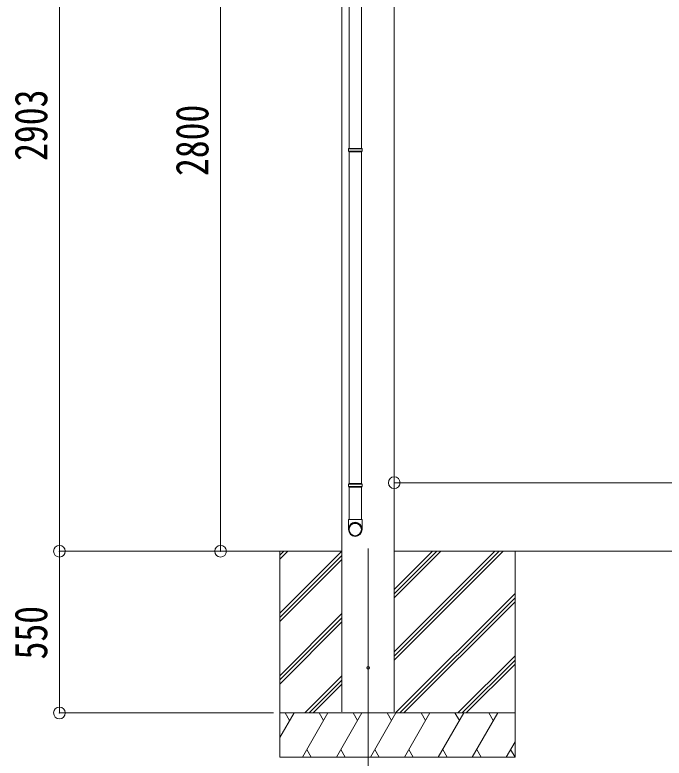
# Model space of a CAD drawing. Units: millimetres at full size, sheet at 1:40. Extents: x -11181 to 11305, y -7804 to 7716.
# Drawn here: x 4133 to 6341, y -5310 to -2783 of the extents above; entities that cross this region are included whole.
import ezdxf
from ezdxf.enums import TextEntityAlignment as Align

# ---------------------------------------------------------------- set-up
doc = ezdxf.new("R2010")
doc.units = ezdxf.units.MM
doc.header["$LTSCALE"] = 40
doc.header["$PDMODE"] = 32
doc.header["$PDSIZE"] = 40
for name, color, linetype, lineweight in [('0-0_0', 7, 'Continuous', 9), ('0-1_本体', 4, 'Continuous', 9), ('0-2_部品', 7, 'Continuous', 9), ('0-8_PARTS2', 2, 'Continuous', 9), ('0-A_寸法', 6, 'Continuous', 9), ('1-A', 6, 'Continuous', 9)]:
    doc.layers.add(name, color=color, linetype=linetype, lineweight=lineweight)
doc.styles.add('ＭＳ ゴシック', font='')
doc.styles.get('ＭＳ ゴシック').set_extended_font_data('MS Gothic')

msp = doc.modelspace()

# ---------------------------------------------------------------- linework, layer by layer
at = {"layer": '0-0_0'}
for p, q in [((4659.75, -4606.71), (5245.08, -4606.71)), ((5033.83, -4817.93), (5245.08, -4606.69)), ((5033.83, -4606.71), (5033.83, -5306.71)), ((5033.83, -4634.09), (5061.21, -4606.71)), ((5033.83, -4619.95), (5047.07, -4606.71)), ((5033.83, -4832.08), (5245.08, -4620.83)), ((5423.08, -4606.71), (8507.14, -4606.71)), ((5423.08, -4977.47), (5793.85, -4606.71)), ((5423.08, -4949.18), (5765.56, -4606.71)), ((5423.08, -4963.32), (5779.71, -4606.71)), ((5423.08, -4765.34), (5581.71, -4606.71)), ((5423.08, -4751.19), (5567.57, -4606.71)), ((5423.08, -4737.05), (5553.43, -4606.71)), ((5833.83, -4606.71), (5833.83, -5306.71)), ((5033.83, -4846.22), (5245.08, -4634.97)), ((5427.69, -5156.71), (5833.83, -4750.57)), ((5441.83, -5156.71), (5833.83, -4764.71)), ((5455.98, -5156.71), (5833.83, -4778.85)), ((5033.83, -5030.06), (5245.08, -4818.82)), ((5033.83, -5044.21), (5245.08, -4832.96)), ((5033.83, -5058.35), (5245.08, -4847.1)), ((5639.82, -5156.71), (5833.83, -4962.7)), ((5653.97, -5156.71), (5833.83, -4976.84)), ((5668.11, -5156.71), (5833.83, -4990.98)), ((5119.32, -5156.71), (5245.08, -5030.95)), ((5133.47, -5156.71), (5245.08, -5045.09)), ((5147.61, -5156.71), (5245.08, -5059.23)), ((5033.83, -5240.54), (5082.23, -5156.7)), ((5833.83, -5156.71), (5033.83, -5156.71)), ((5067.23, -5182.69), (5052.23, -5156.7)), ((5111.1, -5306.7), (5197.7, -5156.71)), ((5182.7, -5182.69), (5167.7, -5156.71)), ((5226.57, -5306.71), (5313.17, -5156.71)), ((5298.17, -5182.69), (5283.17, -5156.71)), ((5342.04, -5306.71), (5428.64, -5156.71)), ((5413.64, -5182.69), (5398.64, -5156.7)), ((5457.51, -5306.71), (5544.11, -5156.71)), ((5529.11, -5182.69), (5514.11, -5156.71)), ((5572.98, -5306.71), (5659.58, -5156.71)), ((5629.58, -5156.71), (5644.58, -5182.69)), ((5688.45, -5306.71), (5775.05, -5156.71)), ((5760.05, -5182.69), (5745.05, -5156.71)), ((5803.92, -5306.71), (5833.83, -5254.9)), ((5126.1, -5280.73), (5141.1, -5306.7)), ((5241.57, -5280.72), (5256.57, -5306.71)), ((5357.04, -5280.73), (5372.04, -5306.71)), ((5472.51, -5280.73), (5487.51, -5306.71)), ((5587.98, -5280.73), (5602.98, -5306.71)), ((5703.45, -5280.73), (5718.45, -5306.71)), ((5818.92, -5280.73), (5833.92, -5306.71)), ((5033.83, -5306.71), (5833.83, -5306.71))]:
    msp.add_line(p, q, dxfattribs=at)
at = {"layer": '0-1_本体'}
for p, q in [((5423.08, -1672.97), (5423.08, -5152.97)), ((5245.08, -5152.97), (5245.08, -1716.41))]:
    msp.add_line(p, q, dxfattribs=at)
at = {"layer": '0-2_部品'}
for p, q in [((5269.53, -1992.47), (5269.53, -3236.66)), ((5311.53, -1992.47), (5311.53, -3236.66)), ((5267.53, -3238.66), (5268.53, -3236.66)), ((5313.53, -3238.66), (5267.53, -3238.66)), ((5313.53, -3246.66), (5267.53, -3246.66)), ((5312.53, -3236.66), (5268.53, -3236.66)), ((5312.53, -3248.66), (5268.53, -3248.66)), ((5269.53, -3248.66), (5269.53, -4376.84)), ((5311.53, -3248.66), (5311.53, -4376.84)), ((5313.53, -3238.66), (5312.53, -3236.66)), ((5313.53, -3246.66), (5312.53, -3248.66)), ((5313.53, -3238.66), (5313.53, -3246.66)), ((5267.53, -4378.84), (5268.53, -4376.84)), ((5313.53, -4378.84), (5267.53, -4378.84)), ((5313.53, -4386.84), (5267.53, -4386.84)), ((5312.53, -4376.84), (5268.53, -4376.84)), ((5312.53, -4388.84), (5268.53, -4388.84)), ((5269.53, -4388.84), (5269.53, -4498.84)), ((5311.53, -4388.84), (5311.53, -4498.84)), ((5313.53, -4378.84), (5312.53, -4376.84)), ((5313.53, -4386.84), (5312.53, -4388.84)), ((5313.53, -4378.84), (5313.53, -4386.84)), ((5267.53, -4532.99), (5267.53, -4498.84)), ((5313.53, -4498.84), (5267.53, -4498.84)), ((5313.53, -4532.99), (5313.53, -4498.84))]:
    msp.add_line(p, q, dxfattribs=at)
for points in [[(5267.53, -3238.66), (5267.53, -3246.66), (5268.53, -3248.66)], [(5267.53, -4378.84), (5267.53, -4386.84), (5268.53, -4388.84)]]:
    msp.add_lwpolyline(points, dxfattribs=at)
msp.add_circle((5334.08, -5002.97), 4.5, dxfattribs=at)
for centre, major_axis, ratio, start_param, end_param in [((5290.53, -4531.24), (-23, 0), 0.996195, 3.1415927, 6.2831853), ((5290.53, -4532.99), (-23, 0), 0.996195, 3.1415927, 6.2831853), ((5290.53, -4532.99), (0, -23.43), 0.981806, 4.712389, 7.8539816)]:
    msp.add_ellipse(centre, major_axis=major_axis, ratio=ratio, start_param=start_param, end_param=end_param, dxfattribs=at)
msp.add_ellipse((5290.53, -4532.99), major_axis=(21, 0), ratio=0.996195, dxfattribs=at)
at = {"layer": '0-8_PARTS2'}
msp.add_line((5334.08, -4597.5), (5334.08, -5356.71), dxfattribs=at)
at = {"layer": '0-A_寸法'}
for p, q in [((4284.51, -4606.71), (4284.51, -1703.71)), ((4832.48, -4606.71), (4832.48, -1806.71)), ((4284.51, -4606.71), (5012.62, -4606.71)), ((4284.51, -5156.71), (4284.51, -4606.71)), ((4284.51, -5156.71), (5012.62, -5156.71))]:
    msp.add_line(p, q, dxfattribs=at)
for p in [(4284.51, -4606.71), (4832.48, -4606.71), (4284.51, -5156.71)]:
    msp.add_point(p, dxfattribs=at)
at = {"layer": '1-A'}
for q in [(5423.08, -4140.8), (8146.08, -4373.75)]:
    msp.add_line((5423.08, -4373.75), q, dxfattribs=at)
msp.add_point((5423.08, -4373.75), dxfattribs=at)

# ---------------------------------------------------------------- texts
at = {"layer": '0-A_寸法', "color": 7, "style": 'ＭＳ ゴシック', "width": 0.8}
for s, p in [('2903', (4276.51, -3279.21)), ('2800', (4824.48, -3330.71)), ('550', (4276.51, -4974.71))]:
    msp.add_text(s, height=111.4, rotation=90, dxfattribs=at).set_placement(p, align=Align.BOTTOM_LEFT)

doc.saveas('drawing.dxf')
